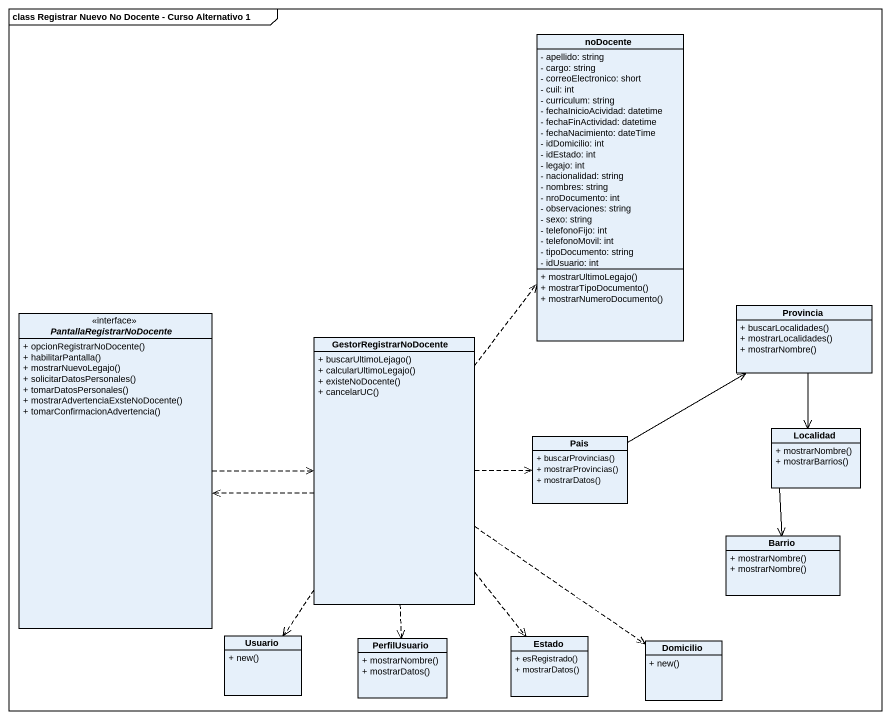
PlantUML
@startuml
mainframe class Registrar Nuevo No Docente - Curso Alternativo 1
hide circle
hide empty members
skinparam classAttributeIconSize 0
class noDocente {
  - apellido: string
  - cargo: string
  - correoElectronico: short
  - cuil: int
  - curriculum: string
  - fechaInicioAcividad: datetime
  - fechaFinActividad: datetime
  - fechaNacimiento: dateTime
  - idDomicilio: int
  - idEstado: int
  - legajo: int
  - nacionalidad: string
  - nombres: string
  - nroDocumento: int
  - observaciones: string
  - sexo: string
  - telefonoFijo: int
  - telefonoMovil: int
  - tipoDocumento: string
  - idUsuario: int
  + mostrarUltimoLegajo()
  + mostrarTipoDocumento()
  + mostrarNumeroDocumento()
}
interface PantallaRegistrarNoDocente <<interface>> {
  + opcionRegistrarNoDocente()
  + habilitarPantalla()
  + mostrarNuevoLegajo()
  + solicitarDatosPersonales()
  + tomarDatosPersonales()
  + mostrarAdvertenciaExsteNoDocente()
  + tomarConfirmacionAdvertencia()
}
class Provincia {
  + buscarLocalidades()
  + mostrarLocalidades()
  + mostrarNombre()
}
class GestorRegistrarNoDocente {
  + buscarUltimoLejago()
  + calcularUltimoLegajo()
  + existeNoDocente()
  + cancelarUC()
}
class Pais {
  + buscarProvincias()
  + mostrarProvincias()
  + mostrarDatos()
}
class Localidad {
  + mostrarNombre()
  + mostrarBarrios()
}
class Barrio {
  + mostrarNombre()
  + mostrarNombre()
}
class Usuario {
  + new()
}
class PerfilUsuario {
  + mostrarNombre()
  + mostrarDatos()
}
class Estado {
  + esRegistrado()
  + mostrarDatos()
}
class Domicilio {
  + new()
}
PantallaRegistrarNoDocente .right.> GestorRegistrarNoDocente
Provincia --> Localidad
GestorRegistrarNoDocente .up.> noDocente
GestorRegistrarNoDocente .left.> PantallaRegistrarNoDocente
GestorRegistrarNoDocente .right.> Pais
GestorRegistrarNoDocente ..> Usuario
GestorRegistrarNoDocente ..> PerfilUsuario
GestorRegistrarNoDocente ..> Estado
GestorRegistrarNoDocente ..> Domicilio
Pais -right-> Provincia
Localidad --> Barrio
@enduml
